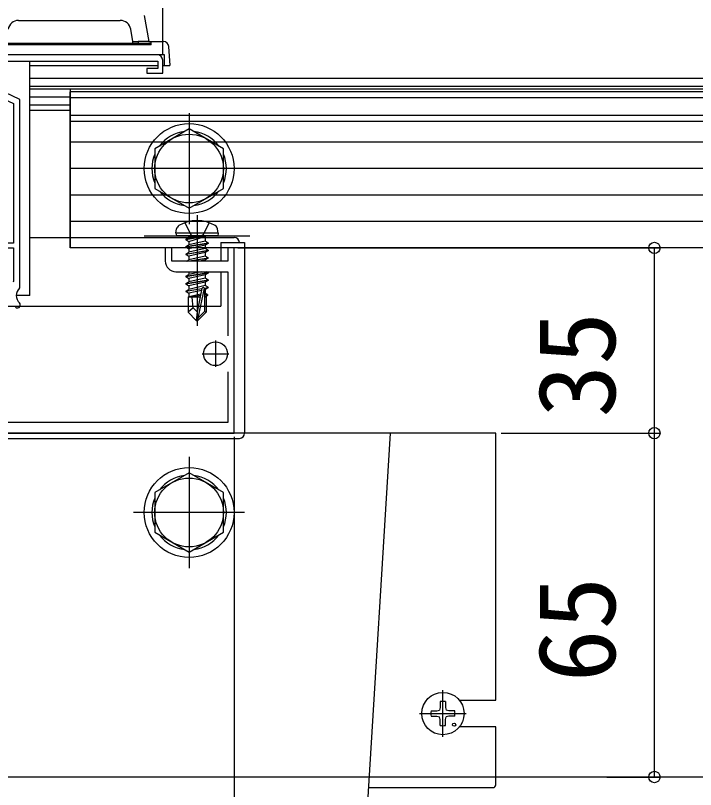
# Model space of a CAD drawing. Units: millimetres, scale not verified. Extents: x -875 to 875, y -1304 to 1297.
# Drawn here: x -260.3 to -131.7, y 258.4 to 404.7 of the extents above; entities that cross this region are included whole.
import ezdxf
from ezdxf.enums import TextEntityAlignment as Align

# ---------------------------------------------------------------- set-up
doc = ezdxf.new("R2010")
doc.units = ezdxf.units.MM
doc.header["$LTSCALE"] = 8
for name, color, linetype in [('0-3_YKK_11', 7, 'Continuous'), ('0-4_YKK_12', 2, 'Continuous'), ('0-5_YKK_13', 4, 'Continuous'), ('0-7_YKK_D', 6, 'Continuous')]:
    doc.layers.add(name, color=color, linetype=linetype)
doc.styles.add('ＭＳ ゴシック', font='')
doc.styles.get('ＭＳ ゴシック').set_extended_font_data('MS Gothic')

msp = doc.modelspace()

# ---------------------------------------------------------------- linework, layer by layer
at = {"layer": '0-3_YKK_11'}
for p, q in [((-222.5, 343.3), (-222.5, 338.3)), ((-225, 340.8), (-220, 340.8))]:
    msp.add_line(p, q, dxfattribs=at)
for points in [[(-233.5, 397.3), (-272.5, 397.3), (-272.5, 393.5), (-270.3, 393.5), (-270.3, 392.6), (-260.7, 388.1), (-260.7, 361.7), (-263.3, 361.7), (-263.3, 359.893), (-266.365, 359.085), (-266.135, 358.215), (-262.4, 359.2), (-262.4, 360.8), (-260.7, 360.8), (-260.7, 354.497), (-260.755, 354.325)], [(-259.595, 353.19), (-259.5, 353.409), (-259.5, 388.863), (-269.1, 393.363), (-269.1, 394.7), (-271.3, 394.7), (-271.3, 396.1), (-233.4, 396.1), (-233.4, 394.7), (-235.5, 394.7), (-235.5, 393.8), (-232.5, 393.8), (-232.5, 396.3)], [(-271, 325.8), (-219, 325.8), (-219, 360.8), (-220.2, 360.8), (-220.2, 358.3), (-230.8, 358.3), (-230.8, 360.8), (-232, 360.8), (-232, 358.3)], [(-230, 356.3), (-220.2, 356.3), (-220.2, 344.199)], [(-220.2, 337.401), (-220.2, 327.8), (-270.172, 327.8), (-271, 328.628), (-271, 337.741)]]:
    msp.add_lwpolyline(points, dxfattribs=at)
for centre, radius, start, end in [((-233.5, 396.3), 1, 0.00001, 89.99999), ((-230, 358.3), 2, 180.00001, 269.99999), ((-258.3, 351.8), 1.9, 132.9859, 227.02712), ((-259.97, 350.007), 0.55, 227.02712, 330.00001), ((-259.97, 350.007), 0.55, 329.99997, 47.0271)]:
    msp.add_arc(centre, radius, start, end, dxfattribs=at)
at = {"layer": '0-4_YKK_12'}
for p, q in [((647.65, 392.8), (-257.65, 392.8)), ((647.65, 392.8), (-257.65, 392.8)), ((647.65, 391.3), (-257.65, 391.3)), ((647.65, 390.8), (-257.65, 390.8)), ((-250, 389.3), (-257.65, 389.3)), ((-250, 389.3), (-257.65, 389.3)), ((640, 390.3), (-250, 390.3)), ((640, 389.2), (-250, 389.2)), ((-250, 387.8), (-257.65, 387.8)), ((-250, 386.8), (-257.65, 386.8)), ((640, 384.7), (-250, 384.7)), ((640, 380.8), (-250, 380.8)), ((640, 370.8), (-250, 370.8))]:
    msp.add_line(p, q, dxfattribs=at)
for points in [[(640, 360.8), (-250, 360.8), (-250, 390.3)], [(657.5, 260.8), (559.5, 260.8), (-169.5, 260.8), (-267.5, 260.8)]]:
    msp.add_lwpolyline(points, dxfattribs=at)
at = {"layer": '0-5_YKK_13'}
for p, q in [((-259.766, 403.8), (-240.524, 403.8)), ((-236.02, 404.734), (-235.15, 399.8)), ((-238.145, 399.826), (-238.555, 402.147)), ((-265.65, 399.5), (-234.65, 399.5)), ((-237.15, 399.826), (-237.15, 399.5)), ((-235.15, 399.8), (-237.15, 399.8)), ((-235.15, 399.8), (-232.366, 399.8)), ((-234.65, 399.2), (-234.65, 399.8)), ((-234.65, 399.2), (-265.65, 399.2)), ((-231.368, 398.861), (-231.15, 395.3)), ((-232.15, 397.3), (-269.709, 397.3)), ((-232.15, 395.3), (-232.15, 397.3)), ((-257.65, 351.8), (-257.65, 396.1)), ((-257.65, 395.3), (-233.4, 395.3)), ((-232.5, 395.3), (-231.15, 395.3)), ((-250, 390.8), (-250, 360.8)), ((640, 390.8), (-250, 390.8)), ((-227.5, 386.3), (-227.5, 365.3)), ((640, 385.8), (-250, 385.8)), ((640, 380.8), (-250, 380.8)), ((640, 375.8), (-250, 375.8)), ((-217, 375.8), (-238, 375.8)), ((640, 370.8), (-250, 370.8)), ((640, 365.8), (-250, 365.8)), ((-226, 367), (-226, 346.1)), ((-230, 363.6), (-229.859, 364.402)), ((-222, 363.6), (-222.142, 364.402)), ((-236, 363.1), (-216, 363.1)), ((-222, 363.6), (-230, 363.6)), ((-230, 363.6), (-229.912, 363.1)), ((-222.088, 363.1), (-229.912, 363.1)), ((-228.1, 362.45), (-224.5, 363.05)), ((-224.5, 362.95), (-228.1, 362.35)), ((-224.5, 363.05), (-227.55, 362.768)), ((-227.55, 362.032), (-224.5, 362.95)), ((-227.55, 362.9), (-227.55, 362.768)), ((-224.5, 363.05), (-224.5, 362.95)), ((-224.45, 362.9), (-224.45, 362.068)), ((-222, 363.6), (-222.088, 363.1)), ((-228.1, 362.45), (-227.55, 362.768)), ((-228.1, 362.45), (-228.1, 362.35)), ((-228.1, 362.45), (-228.1, 362.35)), ((-228.1, 362.35), (-227.55, 362.032)), ((-228.1, 361.05), (-223.9, 361.75)), ((-223.9, 361.65), (-228.1, 360.95)), ((-228.1, 361.05), (-227.55, 361.368)), ((-224.45, 362.068), (-227.55, 361.368)), ((-227.55, 362.032), (-227.55, 361.368)), ((-223.9, 361.75), (-224.45, 362.068)), ((-223.9, 361.65), (-224.45, 361.332)), ((-223.9, 361.75), (-223.9, 361.65)), ((-221.5, 361.8), (-221.5, 358.3)), ((-217, 361.8), (-217, 325.8)), ((-228.1, 361.05), (-228.1, 360.95)), ((-228.1, 360.95), (-227.55, 360.632)), ((-228.1, 359.65), (-223.9, 360.35)), ((-223.9, 360.25), (-228.1, 359.55)), ((-228.1, 359.65), (-227.55, 359.968)), ((-224.45, 361.332), (-227.55, 360.632)), ((-224.45, 360.668), (-227.55, 359.968)), ((-227.55, 360.632), (-227.55, 359.968)), ((-224.45, 361.332), (-224.45, 360.668)), ((-223.9, 360.35), (-224.45, 360.668)), ((-224.45, 359.932), (-224.45, 359.268)), ((-223.9, 360.35), (-223.9, 360.25)), ((-228.1, 359.65), (-228.1, 359.55)), ((-228.1, 359.55), (-227.55, 359.232)), ((-228.013, 358.3), (-227.55, 358.568)), ((-227.8, 358.3), (-223.9, 358.95)), ((-224.45, 359.268), (-227.55, 358.568)), ((-227.55, 359.232), (-227.55, 358.568)), ((-223.9, 358.85), (-227.2, 358.3)), ((-223.9, 358.95), (-224.45, 359.268)), ((-224.45, 358.532), (-224.45, 358.3)), ((-223.9, 358.95), (-223.9, 358.85)), ((-228.1, 355.45), (-223.9, 356.15)), ((-223.9, 356.05), (-228.1, 355.35)), ((-228.1, 355.45), (-227.55, 355.768)), ((-225.192, 356.3), (-227.55, 355.768)), ((-227.55, 356.3), (-227.55, 355.768)), ((-224.45, 355.732), (-224.45, 355.068)), ((-223.9, 356.15), (-224.16, 356.3)), ((-223.9, 356.15), (-223.9, 356.05)), ((-221.5, 356.3), (-221.5, 349.8)), ((-228.1, 355.45), (-228.1, 355.35)), ((-228.1, 355.35), (-227.55, 355.032)), ((-228.1, 354.05), (-223.9, 354.75)), ((-223.9, 354.65), (-228.1, 353.95)), ((-228.1, 354.05), (-227.55, 354.368)), ((-228.1, 354.05), (-228.1, 353.95)), ((-224.45, 355.068), (-227.55, 354.368)), ((-227.55, 355.032), (-227.55, 354.368)), ((-223.9, 354.75), (-224.45, 355.068)), ((-224.45, 354.332), (-224.45, 353.668)), ((-223.9, 354.75), (-223.9, 354.65)), ((-228.1, 353.95), (-227.55, 353.632)), ((-228.1, 352.65), (-225.074, 353.154)), ((-225.102, 353.05), (-228.1, 352.55)), ((-228.1, 352.65), (-227.55, 352.968)), ((-228.1, 352.65), (-228.1, 352.55)), ((-224.45, 353.668), (-227.55, 352.968)), ((-227.55, 353.632), (-227.55, 352.968)), ((-225.16, 352.772), (-227.55, 352.232)), ((-225.09, 353.107), (-226, 348.722)), ((-224.668, 353.223), (-225.85, 347.524)), ((-224.668, 353.222), (-223.9, 353.35)), ((-223.9, 353.25), (-224.613, 353.131)), ((-224.6, 353.052), (-224.6, 348.774)), ((-223.9, 353.35), (-224.45, 353.668)), ((-224.45, 352.932), (-224.45, 352.268)), ((-223.9, 353.35), (-223.9, 353.25)), ((-257.65, 351.8), (-260.2, 351.8)), ((-228.1, 352.55), (-227.55, 352.232)), ((-227.7, 351.5), (-227.55, 351.568)), ((-227.7, 351.5), (-227.7, 348.65)), ((-225.424, 351.5), (-227.7, 351.5)), ((-227.55, 352.232), (-227.55, 351.568)), ((-225.305, 352.075), (-227.55, 351.568)), ((-225.365, 351.783), (-227.083, 351.5)), ((-225.42, 351.516), (-225.504, 351.5)), ((-224.45, 352.268), (-224.603, 352.233)), ((-224, 352.008), (-224.6, 351.909)), ((-224, 351.792), (-224.6, 351.676)), ((-224.3, 351.5), (-224.6, 351.5)), ((-224, 352.008), (-224.45, 352.268)), ((-224, 351.792), (-224.3, 351.619)), ((-224.3, 351.619), (-224.3, 348.65)), ((-224, 352.008), (-224, 351.792)), ((-270, 349.8), (-221.5, 349.8)), ((-226.743, 349.453), (-227.7, 348.65)), ((-226.15, 347.1), (-227.7, 348.65)), ((-226, 348.722), (-226.15, 347.1)), ((-226, 348.722), (-226, 347.1)), ((-224.6, 348.774), (-225.85, 347.524)), ((-225.85, 347.1), (-224.3, 348.65)), ((-224.3, 348.65), (-224.6, 348.774)), ((-226.15, 347.1), (-225.85, 347.1)), ((-225.85, 347.524), (-225.85, 347.1)), ((-273.5, 324.8), (-218, 324.8)), ((-219.5, 325.8), (-271.5, 325.8)), ((-189.5, 325.8), (-219.5, 325.8)), ((-189.5, 325.8), (-194.964, 236.468)), ((-170, 325.8), (-189.5, 325.8)), ((-169.5, 325.8), (-170, 325.8)), ((-169.5, 275.3), (-169.5, 325.8)), ((-227.5, 321.3), (-227.5, 300.3)), ((-217, 310.8), (-238, 310.8)), ((-179.5, 268.4), (-179.5, 277.2)), ((-180, 275.045), (-180.019, 273.937)), ((-179, 275.045), (-178.981, 273.937)), ((-176.377, 275.3), (-170, 275.3)), ((-170, 275.3), (-169.5, 275.3)), ((-180.019, 273.937), (-180.12, 273.42)), ((-178.981, 273.937), (-178.88, 273.42)), ((-183.9, 272.8), (-175.1, 272.8)), ((-181.745, 273.3), (-180.637, 273.319)), ((-181.745, 272.3), (-180.637, 272.281)), ((-180.637, 273.319), (-180.12, 273.42)), ((-180.637, 272.281), (-180.12, 272.18)), ((-180.019, 271.663), (-180.12, 272.18)), ((-178.981, 271.663), (-178.88, 272.18)), ((-178.363, 273.319), (-178.88, 273.42)), ((-178.363, 272.281), (-178.88, 272.18)), ((-177.255, 273.3), (-178.363, 273.319)), ((-177.255, 272.3), (-178.363, 272.281)), ((-180, 270.555), (-180.019, 271.663)), ((-179, 270.555), (-178.981, 271.663)), ((-170, 270.3), (-176.378, 270.3)), ((-193.598, 258.8), (-170, 258.8))]:
    msp.add_line(p, q, dxfattribs=at)
for points in [[(-238.15, 399.5), (-238.15, 399.826), (-237.15, 399.826)], [(640, 390.8), (640, 360.8), (-250, 360.8)], [(-228.3, 365.579), (-227.145, 363.263), (-226, 362.654)], [(-223.7, 365.579), (-224.855, 363.263), (-226, 362.654)], [(-257.65, 362.8), (-250, 362.8), (-219, 362.8)], [(-221.5, 361.8), (-218, 361.8), (-217, 361.8)], [(-223.9, 360.25), (-224.45, 359.932), (-227.55, 359.232)], [(-223.9, 358.85), (-224.45, 358.532), (-225.479, 358.3)], [(-223.9, 356.05), (-224.45, 355.732), (-227.55, 355.032)], [(-223.9, 354.65), (-224.45, 354.332), (-227.55, 353.632)], [(-223.9, 353.25), (-224.45, 352.932), (-224.6, 352.899)], [(-226, 348.722), (-226.743, 349.453), (-226.9, 351.5)], [(-169.5, 259.3), (-169.5, 270.3), (-170, 270.3)]]:
    msp.add_lwpolyline(points, dxfattribs=at)
for points in [[(-227.5, 383.306), (-234, 379.553), (-234, 372.047), (-227.5, 368.294), (-221, 372.047), (-221, 379.553)], [(-227.5, 318.306), (-234, 314.553), (-234, 307.047), (-227.5, 303.294), (-221, 307.047), (-221, 314.553)]]:
    msp.add_lwpolyline(points, close=True, dxfattribs=at)
for centre, radius in [((-227.5, 375.8), 8.5), ((-227.5, 375.8), 6.5), ((-222.5, 340.8), 2.25), ((-227.5, 310.8), 8.5), ((-227.5, 310.8), 6.5), ((-179.5, 272.8), 4), ((-177.379, 270.679), 0.3)]:
    msp.add_circle(centre, radius, dxfattribs=at)
for centre, radius, start, end in [((-259.766, 401.8), 2, 90, 170), ((-240.524, 401.8), 2, 10, 90), ((-232.366, 398.8), 1, 3.5, 90), ((-227.5, 375.8), 7.05, 97.21814, 142.78186), ((-227.5, 375.8), 7.05, 37.21814, 82.78186), ((-227.5, 375.8), 7.05, 157.21814, 202.78186), ((-227.5, 375.8), 7.05, 337.21814, 22.78186), ((-227.5, 375.8), 7.05, 217.21814, 262.78186), ((-227.5, 375.8), 7.05, 277.21814, 322.78186), ((-226, 359.5), 6.5, 57.94412, 122.05588), ((-228.972, 364.246), 0.9, 122.05588, 170), ((-223.028, 364.246), 0.9, 10, 57.94412), ((-227.75, 362.9), 0.2, 0, 90), ((-224.25, 362.9), 0.2, 90, 180), ((-219, 361.8), 1, 0, 90), ((-224.848, 353.052), 0.248, 0, 167.19096), ((-218, 325.8), 1, 270, 0), ((-227.5, 310.8), 7.05, 97.21814, 142.78186), ((-227.5, 310.8), 7.05, 37.21814, 82.78186), ((-227.5, 310.8), 7.05, 157.21814, 202.78186), ((-227.5, 310.8), 7.05, 337.21814, 22.78186), ((-227.5, 310.8), 7.05, 217.21814, 262.78186), ((-227.5, 310.8), 7.05, 277.21814, 322.78186), ((-179.5, 272.8), 2.3, 77.44414, 102.55586), ((-179.5, 272.8), 2.3, 167.44414, 192.55586), ((-179.5, 272.8), 2.3, 347.44414, 12.55586), ((-179.5, 272.8), 2.3, 257.44414, 282.55586), ((-170, 259.3), 0.5, 270, 0)]:
    msp.add_arc(centre, radius, start, end, dxfattribs=at)
at = {"layer": '0-7_YKK_D'}
for p, q in [((-232.5, 397.3), (-232.5, 446.8)), ((-218.3, 360.8), (-138.5, 360.8)), ((-139.5, 325.8), (-139.5, 360.8)), ((-219, 325.1), (-219, 189.8)), ((-168.5, 325.8), (-138.5, 325.8)), ((-168.5, 325.8), (-138.5, 325.8)), ((-139.5, 260.8), (-139.5, 325.8)), ((-148.5, 260.8), (-138.5, 260.8))]:
    msp.add_line(p, q, dxfattribs=at)
for centre in [(-139.5, 360.8), (-139.5, 325.8), (-139.5, 325.8), (-139.5, 260.8)]:
    msp.add_circle(centre, 1.075, dxfattribs=at)

# ---------------------------------------------------------------- texts
at = {"layer": '0-7_YKK_D', "style": 'ＭＳ ゴシック'}
for s, p in [('35', (-142.5, 328.755)), ('65', (-142.5, 278.698))]:
    msp.add_text(s, height=14.66, rotation=90, dxfattribs=at).set_placement(p, align=Align.BOTTOM_LEFT)

doc.saveas('drawing.dxf')
